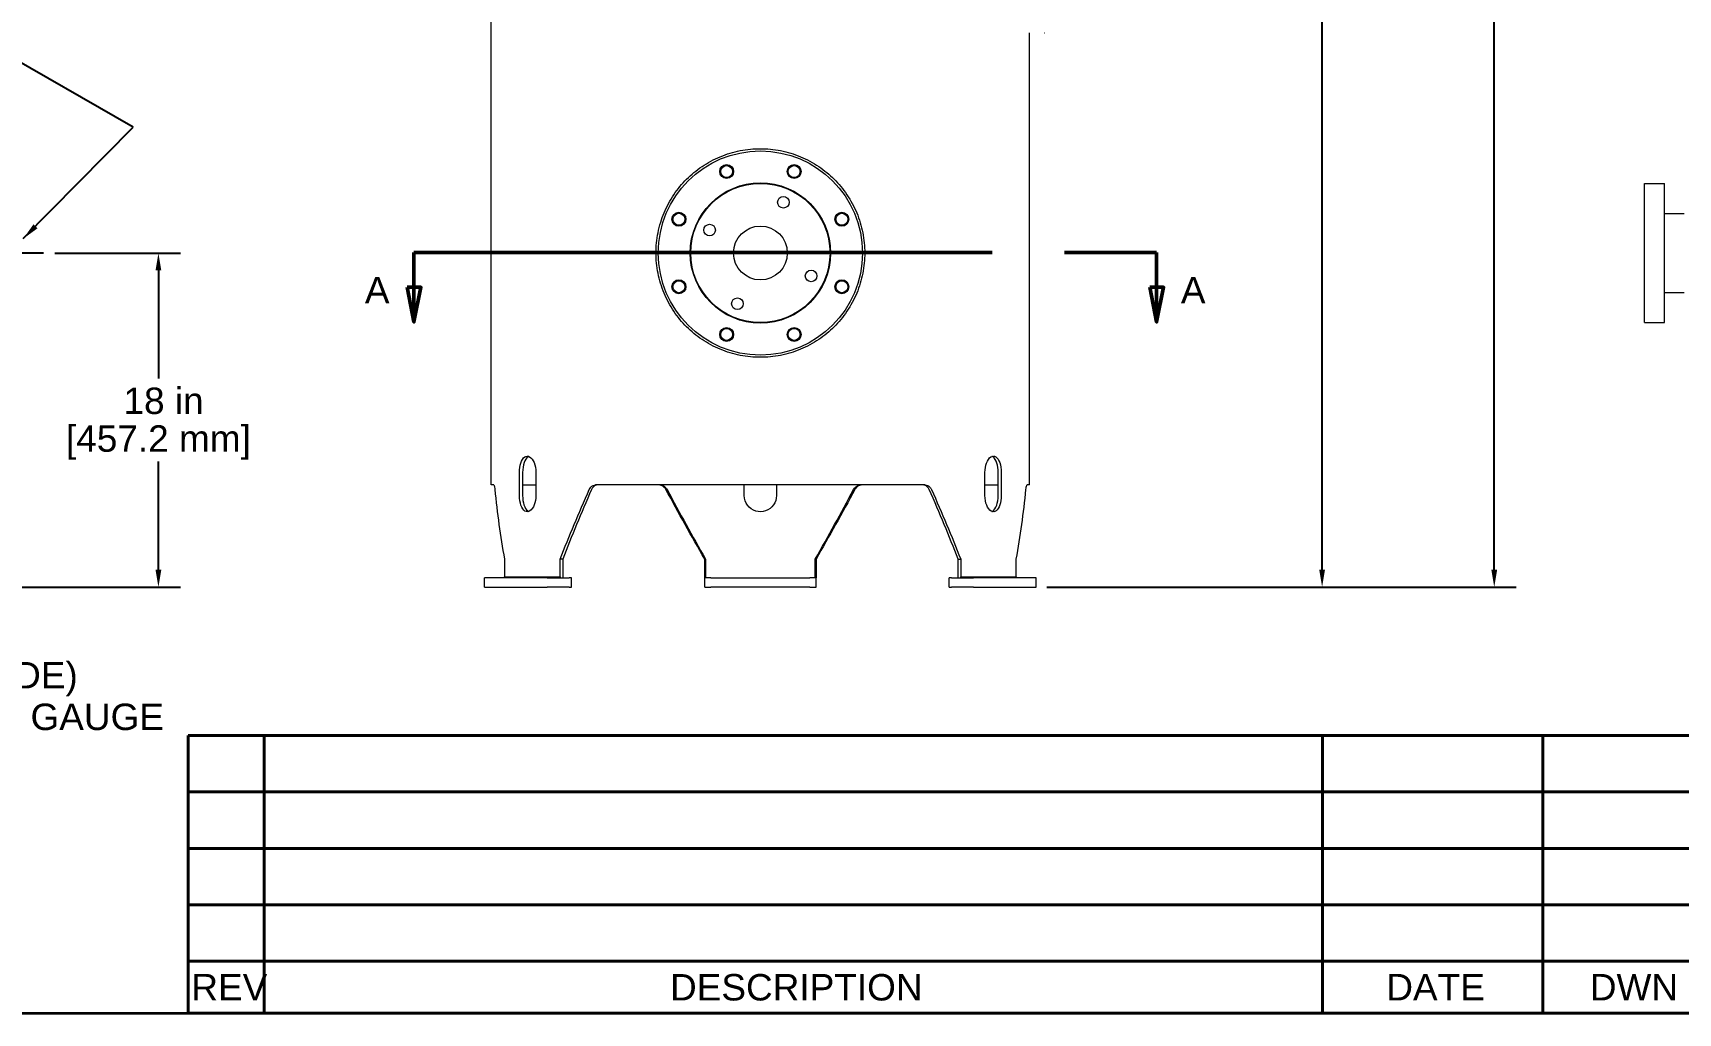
# Model space of a CAD drawing. Header units: inches. Extents: x 12 to 318, y 5 to 204.
# Drawn here: x 105.8 to 194.4, y 4.7 to 57.6 of the extents above; entities that cross this region are included whole.
import ezdxf

# ---------------------------------------------------------------- set-up
doc = ezdxf.new("R2010")
doc.units = ezdxf.units.IN
doc.header["$LTSCALE"] = 9.5
doc.header["$MEASUREMENT"] = 0
doc.linetypes.add('CHAIN', pattern=[0.7087, 0.4724, -0.0591, 0.1181, -0.0591])
doc.linetypes.add('DOUBLE_DASH_CHAIN', pattern=[1.2403, 0.6614, -0.0827, 0.1654, -0.0827, 0.1654, -0.0827])
doc.layers.get('0').update_dxf_attribs({"lineweight": 25})
for name, color, linetype, lineweight in [('Border', 7, 'Continuous', 35), ('Dimension', 7, 'Continuous', 25), ('Section Line', 7, 'DOUBLE_DASH_CHAIN', 50), ('Symbol', 7, 'Continuous', 25), ('Symbol (ANSI)', 7, 'Continuous', 25), ('Visible', 7, 'Continuous', 18)]:
    doc.layers.add(name, color=color, linetype=linetype, lineweight=lineweight)
doc.layers.add('Centerline', color=5, linetype='CHAIN', lineweight=25, true_color=0x0000ff)
doc.styles.add('MEMCOR Medium', font='arial.ttf')
doc.styles.add('Standard D-E', font='arial.ttf')
doc.dimstyles.new('Default (ANSI)$7', dxfattribs={"dimscale": 9.5, "dimtxt": 0.15, "dimasz": 0.098425, "dimexe": 0.125, "dimexo": 0.0625, "dimgap": 0.031496, "dimtad": 0, "dimtih": 1, "dimtoh": 1, "dimdec": 4, "dimzin": 3, "dimdsep": 46, "dimlunit": 5, "dimtxsty": 'MEMCOR Medium', "dimcen": 0.09, "dimdle": 0.393701, "dimclrd": 256, "dimclre": 256, "dimclrt": 256, "dimadec": 0, "dimazin": 1, "dimtfac": 0.8, "dimtofl": 0, "dimtmove": 0, "dimatfit": 3, "dimfxl": 1, "dimfrac": 1, "dimtolj": 1, "dimtzin": 4, "dimlwd": -1, "dimlwe": -1, "dimarcsym": 0})
doc.dimstyles.new('in [mm] D-E NeptuneBenson', dxfattribs={"dimscale": 9.5, "dimtxt": 0.15, "dimasz": 0.098425, "dimexe": 0.125, "dimexo": 0.063, "dimgap": 0.031496, "dimtad": 0, "dimtih": 1, "dimtoh": 1, "dimdec": 4, "dimzin": 3, "dimdsep": 46, "dimlunit": 5, "dimtxsty": 'Standard D-E', "dimcen": 0.09, "dimdle": 0.393701, "dimclrd": 256, "dimclre": 256, "dimclrt": 256, "dimadec": 1, "dimazin": 1, "dimtfac": 1, "dimtofl": 0, "dimtmove": 0, "dimatfit": 3, "dimfxl": 1, "dimfrac": 1, "dimtolj": 1, "dimtzin": 4, "dimlwd": -1, "dimlwe": -1, "dimarcsym": 0})

# ---------------------------------------------------------------- blocks, each defined once
blk = doc.blocks.new('Borders 22x34_D')
at = {"layer": 'Border'}
blk.add_line((1.25, 0.5), (33.5, 0.5), dxfattribs=at)
blk = doc.blocks.new('2dTransSection0')
at = {"layer": 'Section Line', "linetype": 'DOUBLE_DASH_CHAIN', "ltscale": 0.521789}
blk.add_line((13.2973, 4.8136), (17.5087, 4.8136), dxfattribs=at)
at = {"layer": 'Section Line', "linetype": 'Continuous'}
for p, q in [((13.2973, 4.8136), (13.6256, 4.8136)), ((13.2973, 4.8136), (13.2973, 4.6167)), ((17.1804, 4.8136), (17.5087, 4.8136)), ((17.5087, 4.8136), (17.5087, 4.6167)), ((13.258, 4.6167), (13.2973, 4.4199)), ((13.3367, 4.6167), (13.258, 4.6167)), ((13.2973, 4.6167), (13.2973, 4.4199)), ((13.2973, 4.4199), (13.3367, 4.6167)), ((17.4693, 4.6167), (17.5087, 4.4199)), ((17.548, 4.6167), (17.4693, 4.6167)), ((17.5087, 4.6167), (17.5087, 4.4199)), ((17.5087, 4.4199), (17.548, 4.6167))]:
    blk.add_line(p, q, dxfattribs=at)
at = {"layer": 'Section Line', "linetype": 'Continuous', "flags": 128}
for points in [[(13.258, 4.6167), (13.2973, 4.4199), (13.3367, 4.6167), (13.258, 4.6167)], [(17.4693, 4.6167), (17.5087, 4.4199), (17.548, 4.6167), (17.4693, 4.6167)]]:
    blk.add_lwpolyline(points, dxfattribs=at)
at = {"layer": 'Section Line'}
for points in [[(13.258, 4.6167), (13.2973, 4.4199), (13.3367, 4.6167), (13.258, 4.6167)], [(17.4693, 4.6167), (17.5087, 4.4199), (17.548, 4.6167), (17.4693, 4.6167)]]:
    blk.add_solid(points, dxfattribs=at)
at = {"layer": 'Section Line', "char_height": 0.15, "attachment_point": 7, "style": 'MEMCOR Medium'}
for insert in [(13.0189, 4.5258), (17.6462, 4.5258)]:
    blk.add_mtext('A', dxfattribs=dict(at, insert=insert))
blk = doc.blocks.new('*D22')
at = {"layer": 'Defpoints', "color": 0, "transparency": 16777216}
for p in [(106.374, 45.706), (112.557, 45.706), (64.486, 27.706)]:
    blk.add_point(p, dxfattribs=at)
at = {"layer": 'Dimension', "transparency": 16777216}
for p, q in [((106.973, 45.706), (113.745, 45.706)), ((112.557, 44.771), (112.557, 38.946)), ((112.557, 28.641), (112.557, 34.467)), ((65.085, 27.706), (113.745, 27.706))]:
    blk.add_line(p, q, dxfattribs=at)
for points in [[(112.402, 44.771), (112.713, 44.771), (112.557, 45.706)], [(112.402, 28.641), (112.713, 28.641), (112.557, 27.706)]]:
    blk.add_solid(points, dxfattribs=at)
at = {"layer": 'Dimension', "transparency": 16777216, "char_height": 1.425, "attachment_point": 5, "style": 'Standard D-E'}
for s, insert in [('\\A1; 18 in', (112.557, 37.733)), ('\\A1;[457.2 mm]', (112.557, 35.494))]:
    blk.add_mtext(s, dxfattribs=dict(at, insert=insert))
blk = doc.blocks.new('*D26')
at = {"layer": 'Defpoints', "color": 0, "transparency": 16777216}
for p in [(158.406, 100.686), (159.811, 27.706), (175.247, 27.706)]:
    blk.add_point(p, dxfattribs=at)
at = {"layer": 'Dimension', "transparency": 16777216}
for p, q in [((159.004, 100.686), (176.434, 100.686)), ((175.247, 99.751), (175.247, 83.467)), ((175.247, 28.641), (175.247, 78.988)), ((160.41, 27.706), (176.434, 27.706))]:
    blk.add_line(p, q, dxfattribs=at)
for points in [[(175.091, 99.751), (175.402, 99.751), (175.247, 100.686)], [(175.091, 28.641), (175.402, 28.641), (175.247, 27.706)]]:
    blk.add_solid(points, dxfattribs=at)
at = {"layer": 'Dimension', "transparency": 16777216, "char_height": 1.425, "attachment_point": 5, "style": 'Standard D-E'}
for s, insert in [('\\A1; 73 in', (175.247, 82.255)), ('\\A1;[1853.7 mm]', (175.247, 80.015))]:
    blk.add_mtext(s, dxfattribs=dict(at, insert=insert))
blk = doc.blocks.new('*D27')
at = {"layer": 'Defpoints', "color": 0, "transparency": 16777216}
for p in [(145.311, 108.566), (184.519, 108.566), (159.811, 27.706)]:
    blk.add_point(p, dxfattribs=at)
at = {"layer": 'Dimension', "transparency": 16777216}
for p, q in [((145.909, 108.566), (185.706, 108.566)), ((184.519, 107.631), (184.519, 71.091)), ((184.519, 28.641), (184.519, 65.182)), ((160.41, 27.706), (185.706, 27.706))]:
    blk.add_line(p, q, dxfattribs=at)
for points in [[(184.363, 107.631), (184.675, 107.631), (184.519, 108.566)], [(184.363, 28.641), (184.675, 28.641), (184.519, 27.706)]]:
    blk.add_solid(points, dxfattribs=at)
at = {"layer": 'Dimension', "transparency": 16777216, "char_height": 1.425, "attachment_point": 5, "style": 'Standard D-E'}
for s, insert in [('\\A1; 80{\\H1x;\\S7#8;} in', (184.519, 69.879)), ('\\A1;[2053.8 mm]', (184.519, 66.924))]:
    blk.add_mtext(s, dxfattribs=dict(at, insert=insert))
blk = doc.blocks.new('REVISION HISTORY')
at = {"layer": 'Symbol', "lineweight": 40}
for p, q in [((12.0176, 2.0747), (22.812, 2.0747)), ((12.0176, 2.0747), (12.0176, 0.7941)), ((12.4486, 2.0747), (12.4486, 0.7941)), ((18.4486, 2.0747), (18.4486, 0.7941)), ((19.6986, 2.0747), (19.6986, 0.7941)), ((12.0176, 1.7545), (22.812, 1.7545)), ((12.0176, 1.4344), (22.812, 1.4344)), ((12.0176, 1.1143), (22.812, 1.1143)), ((12.0176, 0.7941), (22.812, 0.7941)), ((12.0176, 0.5), (12.0176, 0.7941)), ((12.4486, 0.5), (12.4486, 0.7941)), ((18.4486, 0.5), (18.4486, 0.7941)), ((19.6986, 0.5), (19.6986, 0.7941)), ((12.0176, 0.5), (22.812, 0.5))]:
    blk.add_line(p, q, dxfattribs=at)
at = {"layer": 'Symbol', "char_height": 0.15, "attachment_point": 7, "style": 'MEMCOR Medium'}
for s, insert in [('REV', (12.0349, 0.5721)), ('DESCRIPTION', (14.7493, 0.5695)), ('DATE', (18.811, 0.5721)), ('DWN', (19.9652, 0.5721))]:
    blk.add_mtext(s, dxfattribs=dict(at, insert=insert))

msp = doc.modelspace()

# ---------------------------------------------------------------- linework, layer by layer
at = {"layer": 'Centerline', "ltscale": 0.952448}
msp.add_line((106.374311, 45.706313), (68.687311, 45.706313), dxfattribs=at)
at = {"layer": 'Visible'}
for p, q in [((130.485909, 33.206313), (130.485909, 81.023371)), ((159.485909, 33.206313), (159.485909, 57.566313)), ((160.29183, 57.566313), (160.31695, 57.566313)), ((192.619597, 41.956313), (192.619597, 49.456313)), ((192.619597, 49.456313), (193.682097, 49.456313)), ((193.682097, 41.956313), (193.682097, 49.456313)), ((193.682097, 47.831313), (194.744597, 47.831313)), ((193.682097, 43.581313), (194.744597, 43.581313)), ((192.619597, 41.956313), (193.682097, 41.956313)), ((132.010338, 32.636313), (132.010338, 33.886313)), ((132.178125, 33.886313), (132.178125, 32.636313)), ((132.890157, 33.886313), (132.890157, 32.636313)), ((157.082147, 32.636313), (157.082147, 33.886313)), ((157.794081, 32.636313), (157.794081, 33.886313)), ((157.961874, 33.886313), (157.961874, 32.636313)), ((130.617498, 33.206313), (130.485909, 33.206313)), ((132.178125, 33.206313), (132.890157, 33.206313)), ((153.863318, 33.206313), (136.109197, 33.206313)), ((144.116691, 32.636313), (144.116691, 33.206313)), ((145.854177, 33.206313), (145.854177, 32.636313)), ((157.082147, 33.206313), (157.794081, 33.206313)), ((159.485909, 33.206313), (159.354439, 33.206313)), ((131.200092, 29.206313), (131.200092, 28.25271)), ((134.196704, 28.206313), (134.196704, 29.206313)), ((134.336219, 29.206313), (134.196704, 29.206313)), ((134.336219, 29.206313), (134.336219, 28.206313)), ((141.987787, 28.206313), (141.987787, 29.206313)), ((142.026556, 29.206313), (141.987787, 29.206313)), ((142.026556, 29.206313), (142.026556, 28.206313)), ((147.944331, 28.206313), (147.944331, 29.206313)), ((147.944331, 29.206313), (147.983088, 29.206313)), ((147.983088, 29.206313), (147.983088, 28.206313)), ((155.63618, 29.206313), (155.775703, 29.206313)), ((155.63618, 28.206313), (155.63618, 29.206313)), ((155.775703, 29.206313), (155.775703, 28.206313)), ((158.771999, 28.252423), (158.771999, 29.206313)), ((130.160672, 28.206313), (130.128216, 28.206313)), ((130.128216, 27.706313), (130.128216, 28.206313)), ((130.128216, 27.706313), (130.160672, 27.706313)), ((132.58044, 28.206313), (130.160672, 28.206313)), ((130.160672, 27.706313), (132.58044, 27.706313)), ((131.203517, 28.256313), (131.155991, 28.206313)), ((131.203517, 28.256313), (134.193208, 28.256313)), ((133.503216, 28.206313), (132.58044, 28.206313)), ((132.58044, 27.706313), (133.503216, 27.706313)), ((133.503216, 28.206313), (134.691402, 28.206313)), ((134.691402, 27.706313), (133.503216, 27.706313)), ((134.155991, 28.206313), (134.193208, 28.256313)), ((134.193208, 28.256313), (134.193208, 28.206313)), ((134.816402, 28.206313), (134.691402, 28.206313)), ((134.691402, 27.706313), (134.816402, 27.706313)), ((134.816402, 27.706313), (134.816402, 28.206313)), ((141.985909, 28.206313), (141.987787, 28.215421)), ((142.314481, 28.206313), (141.985909, 28.206313)), ((141.985909, 27.706313), (141.985909, 28.206313)), ((141.985909, 27.706313), (142.314481, 27.706313)), ((142.314481, 28.206313), (147.657338, 28.206313)), ((147.657338, 27.706313), (142.314481, 27.706313)), ((147.985909, 28.206313), (147.657338, 28.206313)), ((147.657338, 27.706313), (147.985909, 27.706313)), ((147.983088, 28.219998), (147.985909, 28.206313)), ((147.985909, 27.706313), (147.985909, 28.206313)), ((155.280417, 28.206313), (155.155417, 28.206313)), ((155.155417, 27.706313), (155.155417, 28.206313)), ((155.155417, 27.706313), (155.280417, 27.706313)), ((155.280417, 28.206313), (156.468602, 28.206313)), ((156.468602, 27.706313), (155.280417, 27.706313)), ((155.778611, 28.256313), (155.815827, 28.206313)), ((155.778611, 28.206313), (155.778611, 28.256313)), ((155.778611, 28.256313), (158.768302, 28.256313)), ((157.391378, 28.206313), (156.468602, 28.206313)), ((156.468602, 27.706313), (157.391378, 27.706313)), ((159.811147, 28.206313), (157.391378, 28.206313)), ((157.391378, 27.706313), (159.811147, 27.706313)), ((158.815827, 28.206313), (158.768302, 28.256313)), ((159.843602, 28.206313), (159.811147, 28.206313)), ((159.811147, 27.706313), (159.843602, 27.706313)), ((159.843602, 27.706313), (159.843602, 28.206313))]:
    msp.add_line(p, q, dxfattribs=at)
for centre, radius in [((144.985909, 45.706313), 5.5), ((143.168163, 50.094741), 0.375), ((143.167909, 50.094636), 0.321), ((146.803656, 50.094741), 0.375), ((146.803656, 50.094741), 0.321), ((144.985909, 45.706313), 3.78125), ((144.985909, 45.706313), 3.75), ((146.222825, 48.439451), 0.3125), ((140.597482, 47.52406), 0.375), ((149.374337, 47.52406), 0.375), ((140.597587, 47.524313), 0.321), ((142.252772, 46.943228), 0.3125), ((144.985909, 45.706313), 1.45), ((149.374232, 47.524313), 0.321), ((147.719047, 44.469398), 0.3125), ((140.597482, 43.888567), 0.375), ((140.597587, 43.888313), 0.321), ((149.374337, 43.888567), 0.375), ((149.374232, 43.888313), 0.321), ((143.748994, 42.973176), 0.3125), ((143.168163, 41.317885), 0.375), ((146.803656, 41.317885), 0.375), ((143.168163, 41.317885), 0.321), ((146.803909, 41.317991), 0.321)]:
    msp.add_circle(centre, radius, dxfattribs=at)
for points, knots in [([(139.616365, 47.36845), (139.668783, 47.537503), (139.729127, 47.704377), (139.941106, 48.213263), (140.119709, 48.543589), (140.531017, 49.153627), (140.763763, 49.433344), (141.25866, 49.928241), (141.538272, 50.160959), (142.148365, 50.572361), (142.478851, 50.751075), (143.170281, 51.039086), (143.531842, 51.14861), (144.261239, 51.292704), (144.629086, 51.32723), (145.342733, 51.32723), (145.71058, 51.292704), (146.439977, 51.14861), (146.801537, 51.039086), (147.492968, 50.751075), (147.823454, 50.572361), (148.433547, 50.160959), (148.713159, 49.928241), (149.208056, 49.433344), (149.440802, 49.153627), (149.85211, 48.543589), (150.030713, 48.213263), (150.318596, 47.522156), (150.428105, 47.160753), (150.572243, 46.431409), (150.606827, 46.063452), (150.606827, 45.349174), (150.572243, 44.981218), (150.428105, 44.251873), (150.318596, 43.890471), (150.030713, 43.199364), (149.85211, 42.869037), (149.440802, 42.258999), (149.208056, 41.979282), (148.713159, 41.484386), (148.433547, 41.251667), (147.823454, 40.840266), (147.492968, 40.661551), (146.801537, 40.373541), (146.439977, 40.264016), (145.71058, 40.119923), (145.342733, 40.085396), (144.629086, 40.085396), (144.261239, 40.119923), (143.531842, 40.264016), (143.170281, 40.373541), (142.478851, 40.661551), (142.148365, 40.840266), (141.538272, 41.251667), (141.25866, 41.484386), (140.763763, 41.979282), (140.531017, 42.258999), (140.119709, 42.869037), (139.941106, 43.199364), (139.653222, 43.890471), (139.543714, 44.251873), (139.399576, 44.981218), (139.364992, 45.349174), (139.364992, 45.706313)], [-82.889839902, -82.889839902, -82.889839902, -82.889839902, -81.603518016, -81.603518016, -78.882118746, -78.882118746, -76.160719477, -76.160719477, -73.441723961, -73.441723961, -70.722728446, -70.722728446, -68.003732931, -68.003732931, -65.284737416, -65.284737416, -62.565741901, -62.565741901, -59.846746385, -59.846746385, -57.12775087, -57.12775087, -54.408755355, -54.408755355, -51.687356086, -51.687356086, -48.965956816, -48.965956816, -46.244557547, -46.244557547, -43.523158277, -43.523158277, -40.801759008, -40.801759008, -38.080359738, -38.080359738, -35.358960469, -35.358960469, -32.637561199, -32.637561199, -29.918565684, -29.918565684, -27.199570169, -27.199570169, -24.480574654, -24.480574654, -21.761579139, -21.761579139, -19.042583623, -19.042583623, -16.323588108, -16.323588108, -13.604592593, -13.604592593, -10.885597078, -10.885597078, -8.164197808, -8.164197808, -5.442798539, -5.442798539, -2.721399269, -2.721399269, 0, 0, 0, 0]), ([(139.364992, 45.706313), (139.364992, 46.063452), (139.399576, 46.431409), (139.509649, 46.988384), (139.558064, 47.179777), (139.616365, 47.36845)], [0, 0, 0, 0, 2.721399269, 2.721399269, 4.156476653, 4.156476653, 4.156476653, 4.156476653]), ([(132.010338, 33.886313), (132.010338, 34.064992), (132.035435, 34.24326), (132.082608, 34.389446), (132.131293, 34.540316), (132.203625, 34.6562), (132.28853, 34.715245), (132.370751, 34.772424), (132.464522, 34.776126), (132.553248, 34.725693), (132.646319, 34.67279), (132.733145, 34.560428), (132.794279, 34.41043), (132.855412, 34.260433), (132.890157, 34.073633), (132.890157, 33.886313)], [0, 0, 0, 0, 0.61261454, 0.61261454, 0.61261454, 1.244859069, 1.244859069, 1.244859069, 1.857111889, 1.857111889, 1.857111889, 2.499352271, 2.499352271, 2.499352271, 3.141592654, 3.141592654, 3.141592654, 3.141592654]), ([(132.509633, 34.746004), (132.495532, 34.740587), (132.481643, 34.733701), (132.46804, 34.725343), (132.38162, 34.672245), (132.307046, 34.559847), (132.256197, 34.409935), (132.205348, 34.260023), (132.178125, 34.073427), (132.178125, 33.886313)], [-1.384051996, -1.384051996, -1.384051996, -1.384051996, -1.283067767, -1.283067767, -1.283067767, -0.641533884, -0.641533884, -0.641533884, 0, 0, 0, 0]), ([(157.082147, 33.886313), (157.082147, 34.064992), (157.113654, 34.24326), (157.169719, 34.389446), (157.227581, 34.540316), (157.311054, 34.6562), (157.401872, 34.715245), (157.489819, 34.772424), (157.584023, 34.776126), (157.667617, 34.725693), (157.755305, 34.67279), (157.831001, 34.560428), (157.882618, 34.41043), (157.934236, 34.260433), (157.961874, 34.073633), (157.961874, 33.886313)], [-3.141592654, -3.141592654, -3.141592654, -3.141592654, -2.528978113, -2.528978113, -2.528978113, -1.896733585, -1.896733585, -1.896733585, -1.284480765, -1.284480765, -1.284480765, -0.642240382, -0.642240382, -0.642240382, 0, 0, 0, 0]), ([(157.794081, 33.886313), (157.794081, 34.065491), (157.76917, 34.244251), (157.722363, 34.390668), (157.674224, 34.541255), (157.602797, 34.656822), (157.519008, 34.715604), (157.500722, 34.728432), (157.48186, 34.738547), (157.462608, 34.745941)], [0, 0, 0, 0, 0.614323575, 0.614323575, 0.614323575, 1.246140845, 1.246140845, 1.246140845, 1.384025517, 1.384025517, 1.384025517, 1.384025517]), ([(130.617498, 33.206313), (130.633471, 33.206313), (130.651021, 33.162833), (130.665167, 33.086018), (130.671933, 33.04928), (130.677896, 33.005216), (130.68256, 32.956313)], [-1.047197551, -1.047197551, -1.047197551, -1.047197551, -0.338807547, -0.338807547, -0.338807547, 0, 0, 0, 0]), ([(135.768652, 32.956313), (135.814518, 33.058561), (135.889716, 33.138649), (135.977537, 33.177889), (136.01954, 33.196657), (136.064258, 33.206313), (136.109197, 33.206313)], [0.523598776, 0.523598776, 0.523598776, 0.523598776, 1.231988779, 1.231988779, 1.231988779, 1.570796327, 1.570796327, 1.570796327, 1.570796327]), ([(136.223982, 33.206313), (136.13116, 33.206313), (136.039727, 33.162758), (135.970523, 33.085827), (135.937509, 33.049127), (135.909456, 33.005131), (135.887841, 32.956313)], [-1.570796327, -1.570796327, -1.570796327, -1.570796327, -0.861817447, -0.861817447, -0.861817447, -0.523598776, -0.523598776, -0.523598776, -0.523598776]), ([(139.897603, 32.956313), (139.841966, 33.058561), (139.75121, 33.138649), (139.647009, 33.177889), (139.597173, 33.196657), (139.544457, 33.206313), (139.491861, 33.206313)], [0.523598776, 0.523598776, 0.523598776, 0.523598776, 1.231988779, 1.231988779, 1.231988779, 1.570796327, 1.570796327, 1.570796327, 1.570796327]), ([(139.562905, 33.206313), (139.671542, 33.206313), (139.78035, 33.162758), (139.863551, 33.085827), (139.903242, 33.049127), (139.93718, 33.005131), (139.9634, 32.956313)], [-1.570796327, -1.570796327, -1.570796327, -1.570796327, -0.861817447, -0.861817447, -0.861817447, -0.523598776, -0.523598776, -0.523598776, -0.523598776]), ([(150.007527, 32.956313), (150.062491, 33.058646), (150.152181, 33.138779), (150.255143, 33.177987), (150.304261, 33.196691), (150.356206, 33.206313), (150.408033, 33.206313)], [0, 0, 0, 0, 0.70897888, 0.70897888, 0.70897888, 1.047197551, 1.047197551, 1.047197551, 1.047197551]), ([(150.479065, 33.206313), (150.369093, 33.206313), (150.258947, 33.162833), (150.174683, 33.086018), (150.134381, 33.04928), (150.099923, 33.005216), (150.073313, 32.956313)], [-1.047197551, -1.047197551, -1.047197551, -1.047197551, -0.338807547, -0.338807547, -0.338807547, 0, 0, 0, 0]), ([(154.084649, 32.956313), (154.039341, 33.058646), (153.965031, 33.138779), (153.878258, 33.177987), (153.836863, 33.196691), (153.792803, 33.206313), (153.748524, 33.206313)], [0, 0, 0, 0, 0.70897888, 0.70897888, 0.70897888, 1.047197551, 1.047197551, 1.047197551, 1.047197551]), ([(153.863318, 33.206313), (153.957274, 33.206313), (154.049825, 33.162833), (154.11991, 33.086018), (154.15343, 33.04928), (154.181911, 33.005216), (154.203846, 32.956313)], [-1.047197551, -1.047197551, -1.047197551, -1.047197551, -0.338807547, -0.338807547, -0.338807547, 0, 0, 0, 0]), ([(159.289403, 32.956313), (159.299152, 33.058561), (159.314673, 33.138649), (159.331011, 33.177889), (159.338825, 33.196657), (159.346803, 33.206313), (159.354439, 33.206313)], [0.523598776, 0.523598776, 0.523598776, 0.523598776, 1.231988779, 1.231988779, 1.231988779, 1.570796327, 1.570796327, 1.570796327, 1.570796327]), ([(132.890157, 32.636313), (132.890157, 32.457634), (132.858647, 32.279367), (132.802577, 32.133181), (132.744709, 31.982311), (132.661229, 31.866427), (132.570401, 31.807381), (132.482445, 31.750202), (132.388232, 31.746501), (132.304629, 31.796934), (132.216931, 31.849837), (132.141226, 31.962198), (132.089603, 32.112196), (132.037979, 32.262194), (132.010338, 32.448993), (132.010338, 32.636313)], [0, 0, 0, 0, 0.61261454, 0.61261454, 0.61261454, 1.244859069, 1.244859069, 1.244859069, 1.857111889, 1.857111889, 1.857111889, 2.499352271, 2.499352271, 2.499352271, 3.141592654, 3.141592654, 3.141592654, 3.141592654]), ([(132.178125, 32.636313), (132.178125, 32.457136), (132.20304, 32.278376), (132.249852, 32.131958), (132.297997, 31.981371), (132.369432, 31.865805), (132.45323, 31.807023), (132.471522, 31.794192), (132.49039, 31.784076), (132.509648, 31.776681)], [-3.141592654, -3.141592654, -3.141592654, -3.141592654, -2.527269078, -2.527269078, -2.527269078, -1.895451809, -1.895451809, -1.895451809, -1.757540658, -1.757540658, -1.757540658, -1.757540658]), ([(145.854177, 32.636313), (145.854177, 32.457136), (145.797962, 32.278376), (145.695484, 32.131958), (145.590089, 31.981371), (145.436179, 31.865805), (145.2627, 31.807023), (145.094557, 31.750049), (144.90889, 31.746598), (144.738767, 31.797284), (144.560545, 31.850382), (144.400372, 31.962779), (144.289262, 32.112691), (144.178152, 32.262603), (144.116691, 32.449199), (144.116691, 32.636313)], [-3.141592654, -3.141592654, -3.141592654, -3.141592654, -2.527269078, -2.527269078, -2.527269078, -1.895451809, -1.895451809, -1.895451809, -1.283067767, -1.283067767, -1.283067767, -0.641533884, -0.641533884, -0.641533884, 0, 0, 0, 0]), ([(157.961874, 32.636313), (157.961874, 32.457634), (157.93678, 32.279367), (157.889612, 32.133181), (157.840933, 31.982311), (157.768609, 31.866427), (157.683714, 31.807381), (157.601502, 31.750202), (157.50774, 31.746501), (157.419024, 31.796934), (157.325962, 31.849837), (157.239145, 31.962198), (157.178017, 32.112196), (157.116889, 32.262194), (157.082147, 32.448993), (157.082147, 32.636313)], [-3.141592654, -3.141592654, -3.141592654, -3.141592654, -2.528978113, -2.528978113, -2.528978113, -1.896733585, -1.896733585, -1.896733585, -1.284480765, -1.284480765, -1.284480765, -0.642240382, -0.642240382, -0.642240382, 0, 0, 0, 0]), ([(157.462623, 31.776627), (157.476718, 31.782043), (157.490602, 31.788928), (157.5042, 31.797284), (157.59061, 31.850382), (157.665175, 31.962779), (157.716019, 32.112691), (157.766862, 32.262603), (157.794081, 32.449199), (157.794081, 32.636313)], [1.757567137, 1.757567137, 1.757567137, 1.757567137, 1.858524886, 1.858524886, 1.858524886, 2.50005877, 2.50005877, 2.50005877, 3.141592654, 3.141592654, 3.141592654, 3.141592654])]:
    msp.add_open_spline(points, degree=3, knots=knots, dxfattribs=at)
for points in [[(130.68256, 32.956313), (130.801781, 31.706313), (130.974942, 30.456313), (131.200092, 29.206313)], [(134.196704, 29.206313), (134.681976, 30.456313), (135.207932, 31.706313), (135.768652, 32.956313)], [(135.887841, 32.956313), (135.334371, 31.706313), (134.815216, 30.456313), (134.336219, 29.206313)], [(141.987787, 29.206313), (141.277123, 30.456313), (140.577771, 31.706313), (139.897603, 32.956313)], [(139.9634, 32.956313), (140.634773, 31.706313), (141.325082, 30.456313), (142.026556, 29.206313)], [(147.944331, 29.206313), (148.645816, 30.456313), (149.336137, 31.706313), (150.007527, 32.956313)], [(150.073313, 32.956313), (149.393127, 31.706313), (148.693762, 30.456313), (147.983088, 29.206313)], [(155.63618, 29.206313), (155.157215, 30.456313), (154.638091, 31.706313), (154.084649, 32.956313)], [(154.203846, 32.956313), (154.764539, 31.706313), (155.290464, 30.456313), (155.775703, 29.206313)], [(158.771999, 29.206313), (158.997108, 30.456313), (159.170226, 31.706313), (159.289403, 32.956313)]]:
    msp.add_open_spline(points, degree=3, dxfattribs=at)

# ---------------------------------------------------------------- block references
at = {"xscale": 9.5, "yscale": 9.5, "zscale": 9.5}
msp.add_blockref('Borders 22x34_D', (0, 0), dxfattribs=at)
at = {"layer": 'Section Line', "xscale": 9.5, "yscale": 9.5, "zscale": 9.5}
msp.add_blockref('2dTransSection0', (0, 0), dxfattribs=at)
at = {"layer": 'Symbol', "xscale": 9.5, "yscale": 9.5, "zscale": 9.5}
msp.add_blockref('REVISION HISTORY', (0, 0), dxfattribs=at)

# ---------------------------------------------------------------- texts
at = {"layer": 'Symbol (ANSI)', "insert": (79.123673, 23.66983), "char_height": 1.42500005, "width": 34.29775445, "attachment_point": 1, "line_spacing_factor": 0.944221, "style": 'MEMCOR Medium'}
msp.add_mtext('\\fArial|b0|i0;1/4 in [6.35 mm] FPT (FARSIDE) \\P\\fArial|b0|i0;FOR INFLUENT PRESSURE GAUGE \\P\\fArial|b0|i0;CONNECTION (by others)', dxfattribs=at)

# ---------------------------------------------------------------- dimensions: what is measured, and where the dimension line sits
at = {"layer": 'Dimension'}
for base, p1, p2, text, picture, middle in [((184.518818, 108.566317), (159.811147, 27.706313), (145.310669, 108.566317), ' <> in\\X[2053.8 mm]', '*D27', (184.518818, 68.136315)), ((175.246572, 27.706313), (158.405909, 100.686313), (159.811147, 27.706313), ' <> in\\X[1853.7 mm]', '*D26', (175.246572, 81.227514)), ((112.557431, 45.706313), (64.486219, 27.706313), (106.374311, 45.706313), ' <> in\\X[457.2 mm]', '*D22', (112.557431, 36.706313))]:
    dim = msp.add_linear_dim(base=base, p1=p1, p2=p2, angle=90, text=text, dimstyle='in [mm] D-E NeptuneBenson', override={"dimgap": 0.031496, "dimdec": 4, "dimpost": '', "dimtol": 0, "dimlim": 0, "dimtp": 0, "dimtm": 0, "dimtdec": 2, "dimatfit": 1}, dxfattribs=at)
    dim.commit()
    dim.dimension.update_dxf_attribs({"geometry": picture, "text_midpoint": middle, "dimtype": 160})

# ---------------------------------------------------------------- leaders
at = {"layer": 'Symbol (ANSI)', "annotation_type": 0, "has_hookline": 1}
for points, override, hookline_direction, text_width in [([(105.279811, 46.480058), (111.20151, 52.478725), (102.580036, 57.428426), (101.644997, 57.428426)], {"dimtad": 0}, 1, 26.167122), ([(73.410742, 44.016425), (77.889422, 22.95733), (78.824461, 22.95733)], {"dimasz": 0.098425, "dimtad": 0, "dimldrblk": 'Dot'}, 0, 33.466116)]:
    msp.add_leader(points, dimstyle='Default (ANSI)$7', override=override, dxfattribs=dict(at, hookline_direction=hookline_direction, text_width=text_width))

doc.saveas('drawing.dxf')
